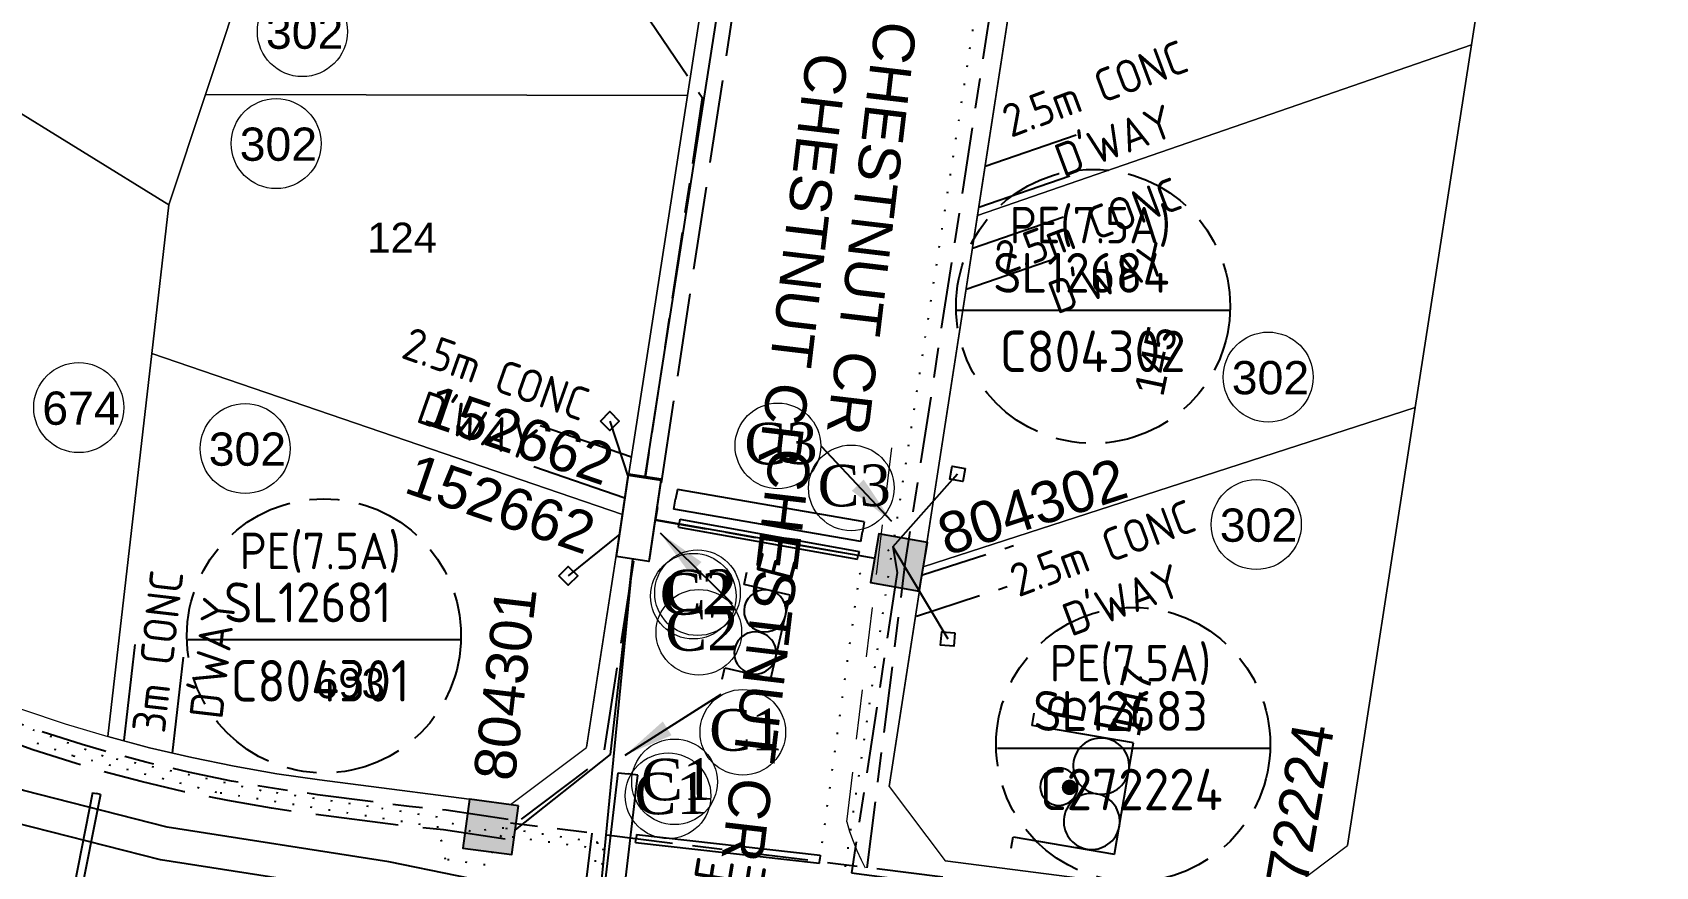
# Model space of a CAD drawing. Header units: metres. Extents: x 298351 to 299301, y 6265099 to 6266102.
# Drawn here: x 298873.7 to 298971.4, y 6265580.7 to 6265630.9 of the extents above; entities that cross this region are included whole.
import ezdxf
from ezdxf.enums import TextEntityAlignment as Align

# ---------------------------------------------------------------- set-up
doc = ezdxf.new("R2010")
doc.units = ezdxf.units.M
for name, pattern in [('Cable Exist UG', [8.2, 4, -1.2, 1.8, -1.2]), ('Cable Remove', [2, 0, -2]), ('Dash', [5, 3, -2]), ('IE Trench LV', [6.5, 5, -1.5]), ('IECLCHAINA', [8.2, 4, -1.2, 1.8, -1.2])]:
    doc.linetypes.add(name, pattern=pattern)
doc.layers.get('0').update_dxf_attribs({"color": 6})
for name, color, linetype, lineweight in [('Cadastre Developer_SP_EXT', 9, 'Continuous', 5), ('Cadastre Land Parcels_SP_EXT', 9, 'Continuous', 5), ('Cadastre Roads_SP_EXT', 9, 'Continuous', 5)]:
    doc.layers.add(name, color=color, linetype=linetype, lineweight=lineweight)
for name, color, linetype in [('Duct_SP_NEW', 2, 'Continuous'), ('Equip_SL_EXT', 7, 'Continuous'), ('Mains_LV_EXT', 7, 'Continuous'), ('Mains_LV_New_T28', 2, 'Continuous'), ('Mains_LV_NEW_T84', 2, 'Continuous'), ('Mains_SL_EXT', 7, 'Continuous'), ('Notes_LV_MISC', 7, 'Continuous'), ('NOTES_SL_EXT', 7, 'Continuous'), ('Notes_SL_MISC', 7, 'Continuous'), ('Notes_SP_EXT', 7, 'Continuous'), ('Notes_SP_MISC', 7, 'Continuous'), ('Services_SP_EXT', 7, 'Continuous'), ('SupportsUG_SP_LV_NEW', 2, 'Continuous'), ('SupportsUG_SP_LV_SL_EXT', 7, 'Continuous'), ('Trench_SP_NEW', 2, 'Continuous'), ('UG_Details_SP_MISC', 7, 'Continuous')]:
    doc.layers.add(name, color=color, linetype=linetype)
doc.layers.add('Features_HIDE', color=1, linetype='Continuous', plot=False)
doc.layers.get('0').freeze()
doc.layers.get('Features_HIDE').off()
doc.styles.add('COLUMN_LABEL', font='arial.ttf')
doc.styles.add('iecISOCP', font='isocp.shx')
doc.styles.add('iecNAME', font='times.ttf')
doc.styles.add('iecRoadName', font='arial.ttf', dxfattribs={"height": 3.5})
doc.styles.add('POLE_LABEL', font='arial.ttf')
doc.styles.get("Standard").update_dxf_attribs({"font": 'arial.ttf'})
doc.linetypes.add('IECLCABD1', pattern='A,5.25,-0.1,["o",Standard,S=2,R=0,X=1.5,Y=-0.7],-4', length=9.35)
doc.linetypes.add('IECLCABV1', pattern='A,7.2,-0.45,["V",Standard,S=1.5,R=0,X=0,Y=-0.7],-1.8', length=9.45)
doc.linetypes.add('IECLCABX1', pattern='A,7,-0.25,["x",Standard,S=2,R=0,X=0.2,Y=-0.8],-2.1', length=9.35)
doc.dimstyles.new('UGT1', dxfattribs={"dimtxt": 2.5, "dimasz": 2, "dimexe": 1.25, "dimexo": 0.625, "dimgap": 1, "dimtad": 1, "dimjust": 1, "dimlfac": 1000, "dimtxsty": 'iecISOCP', "dimblk1": 'M05', "dimblk2": 'NONE', "dimsah": 1, "dimcen": 0, "dimse1": 1, "dimse2": 1, "dimadec": 0, "dimazin": 0, "dimtfac": 1, "dimtmove": 0, "dimatfit": 3, "dimfxl": 1, "dimarcsym": 0})

# ---------------------------------------------------------------- blocks, each defined once
blk = doc.blocks.new('COLUMN_EXT')
blk.add_hatch(color=256).paths.add_polyline_path([(-1.485, 1.485), (-1.485, -1.485), (1.485, -1.485), (1.485, 1.485)])
blk.add_lwpolyline([(-1.485, -1.485), (1.485, -1.485), (1.485, 1.485), (-1.485, 1.485)], close=True)
for tag, height, style, flags, p in [('ASSET_NUM', 2.5, 'COLUMN_LABEL', 8, (2, 2)), ('STRUCTURE_PLANT_NUMBER', 0.2, 'POLE_LABEL', 9, (1.813, 0.031)), ('STREET_CODE', 0.2, 'COLUMN_LABEL', 9, (1.813, -0.2))]:
    blk.add_attdef(tag, text='', height=height, dxfattribs=dict(style=style, flags=flags)).set_placement(p, align=Align.MIDDLE_LEFT)
at = {"flags": 9}
for tag, p in [('OWNED_BY', (1.813, -0.6)), ('STATE', (1.813, -0.8)), ('COLUMN_TYPE', (1.813, -0.4)), ('USAGE', (1.813, -1)), ('STREETNAME', (1.813, -1.6)), ('SUBURB', (1.813, -1.8)), ('LEGEND', (1.813, -1.2)), ('LOCATION', (1.813, -1.4)), ('NOTES', (1.813, -2))]:
    blk.add_attdef(tag, text='', height=0.2, dxfattribs=at).set_placement(p, align=Align.MIDDLE_LEFT)
at = {"flags": 1}
blk.add_attdef('Z', (1.813, -2.351), '', height=0.2, dxfattribs=at)
blk = doc.blocks.new('CCP_EXT')
at = {"flags": 9}
for tag, p in [('STATE', (0, -1.8)), ('USAGE', (0, -1.2)), ('LEGEND', (0, -1.4)), ('LIFE_SUPPORT', (0, -1.6)), ('NOTES', (0, -2))]:
    blk.add_attdef(tag, text='', height=0.2, dxfattribs=at).set_placement(p, align=Align.MIDDLE_LEFT)
blk.add_wipeout([(0, 0.566), (0.566, 0), (0, -0.566), (-0.566, 0)])
blk.add_lwpolyline([(-0.566, 0), (0, 0.566), (0.566, 0), (0, -0.566), (-0.566, 0)])
at = {"flags": 1}
blk.add_attdef('Z', (0, 0), '', height=0.2, dxfattribs=at)
at = {"flags": 9}
for tag, p in [('CCP_TYPE', (0, 0)), ('OPERATING_VOLTAGE', (0, -0.6)), ('ORIENTATION', (0, -0.8)), ('OWNED_BY', (0, -1)), ('CONSTRUCTED_VOLTAGE', (0, -0.2)), ('NO_PHASES', (0, -0.4))]:
    blk.add_attdef(tag, text='', height=0.2, dxfattribs=at).set_placement(p, align=Align.MIDDLE_LEFT)
blk = doc.blocks.new('d221')
at = {"layer": 'Notes_SP_EXT', "color": 1}
for p, q in [((298834.428, 6265877.275), (298834.888, 6265877.275)), ((298834.889, 6265877.275), (298834.879, 6265873.193)), ((298839.421, 6265874.31), (298839.426, 6265877.263)), ((298839.428, 6265877.263), (298839.928, 6265877.262)), ((298839.419, 6265873.185), (298839.421, 6265874.31)), ((298834.879, 6265873.193), (298839.419, 6265873.185))]:
    blk.add_line(p, q, dxfattribs=at)
for points in [[(298835.193, 6265876.285, 1), (298836.881, 6265876.282, 1)], [(298837.458, 6265876.28, 1), (298839.146, 6265876.277, 1)], [(298834.901, 6265874.317, 1), (298837.151, 6265874.313, 1)], [(298837.151, 6265874.313, 1), (298839.401, 6265874.309, 1)]]:
    blk.add_lwpolyline(points, format="xyb", close=True, dxfattribs=at)
at = {"layer": 'Notes_SP_MISC', "linetype": 'Continuous', "char_height": 1.5, "width": 1.93709, "attachment_point": 5, "rotation": 358.65917, "style": 'iecISOCP'}
for s, insert in [('E', (298840.623, 6265876.311)), ('F', (298840.59, 6265874.254))]:
    blk.add_mtext(s, dxfattribs=dict(at, insert=insert))
blk = doc.blocks.new('d2212')
at = {"layer": 'Notes_SP_EXT', "color": 1}
for p, q in [((298848.042, 6265874.283), (298848.502, 6265874.285)), ((298848.507, 6265874.285), (298848.511, 6265872.388)), ((298851.946, 6265873.521), (298851.942, 6265874.293)), ((298851.943, 6265874.293), (298852.443, 6265874.295)), ((298851.951, 6265872.396), (298851.946, 6265873.521)), ((298848.511, 6265872.384), (298851.951, 6265872.392))]:
    blk.add_line(p, q, dxfattribs=at)
for points in [[(298848.522, 6265873.233, 1), (298850.21, 6265873.23, 1)], [(298850.257, 6265873.233, 1), (298851.944, 6265873.23, 1)]]:
    blk.add_lwpolyline(points, format="xyb", close=True, dxfattribs=at)
at = {"layer": 'Notes_SP_MISC', "linetype": 'Continuous', "insert": (298852.94, 6265873.193), "char_height": 1.5, "width": 1.93709, "attachment_point": 5, "rotation": 358.65917, "style": 'iecISOCP'}
blk.add_mtext('E', dxfattribs=at)
blk = doc.blocks.new('D12')
at = {"layer": 'Notes_SP_EXT'}
blk.add_hatch(color=256, dxfattribs=at).paths.add_polyline_path([(298964.659, 6265591.366, 0.398417), (298964.423, 6265590.769, 0.009417), (298964.438, 6265590.736, 0.4071), (298965.053, 6265590.519, 1)])
at = {"layer": 'Notes_SP_EXT', "color": 1}
for p, q in [((298960.662, 6265593.801), (298961.353, 6265593.8)), ((298961.353, 6265593.8), (298961.337, 6265587.6)), ((298968.146, 6265587.587), (298968.162, 6265593.787)), ((298968.162, 6265593.787), (298968.912, 6265593.785)), ((298961.335, 6265587.6), (298968.145, 6265587.587))]:
    blk.add_line(p, q, dxfattribs=at)
for points in [[(298963.666, 6265591.575, 1), (298965.916, 6265591.586, 1)], [(298961.368, 6265589.287, 1), (298964.743, 6265589.28, 1)], [(298964.743, 6265589.28, 1), (298968.118, 6265589.273, 1)]]:
    blk.add_lwpolyline(points, format="xyb", close=True, dxfattribs=at)
at = {"layer": 'Notes_SP_MISC', "linetype": 'Continuous', "char_height": 2.25, "width": 2.90564, "attachment_point": 5, "rotation": 358.87989, "style": 'iecISOCP'}
for s, insert in [('B', (298969.585, 6265591.883)), ('D', (298969.431, 6265589.001))]:
    blk.add_mtext(s, dxfattribs=dict(at, insert=insert))
blk = doc.blocks.new('PILLAR_NEW')
for tag, height, flags, p in [('ASSET_NUM', 2.5, 8, (2, 4)), ('STREET_CODE', 0.2, 9, (1.5, 2)), ('OWNED_BY', 0.2, 9, (1.5, 1.8))]:
    blk.add_attdef(tag, text='', height=height, dxfattribs=dict(flags=flags)).set_placement(p, align=Align.MIDDLE_LEFT)
blk.add_wipeout([(-2.475, 0.99), (2.475, 0.99), (2.475, -0.99), (-2.475, -0.99)])
at = {"lineweight": -3}
blk.add_lwpolyline([(-2.475, 0.99), (2.475, 0.99), (2.475, -0.99), (-2.475, -0.99)], close=True, dxfattribs=at)
for tag, flags, p in [('OPERATED_BY', 9, (1.5, 1.6)), ('STATE', 9, (1.5, 1.2)), ('SUPPORT_TYPE', 9, (1.5, 1)), ('MAINTAINED_BY', 9, (1.5, 1.4)), ('SUBURB', 9, (1.5, 0.2)), ('STREETNAME', 9, (1.5, 0)), ('USAGE', 9, (1.5, 0.8)), ('LEGEND', 9, (1.5, 0.6)), ('PARENT', 9, (1.5, 0.4)), ('Z', 1, (1.5, -0.6)), ('LOCATION', 9, (1.5, -0.2)), ('NOTES', 9, (1.5, -0.4))]:
    blk.add_attdef(tag, text='', height=0.2, dxfattribs=dict(flags=flags)).set_placement(p, align=Align.MIDDLE_LEFT)
blk = doc.blocks.new('_None')
blk = doc.blocks.new('M05')
blk.add_hatch(color=256).paths.add_polyline_path([(-2, 0), (-0.701, -0.75), (-0.701, 0.75)])
at = {"color": 1}
blk.add_lwpolyline([(-0.701, 0.75), (-0.701, -0.75), (-2, 0)], close=True, dxfattribs=at)

msp = doc.modelspace()

# ---------------------------------------------------------------- linework, layer by layer
at = {"layer": 'Cadastre Developer_SP_EXT', "linetype": 'Dash'}
msp.add_lwpolyline([(298922.749, 6265583.382), (298925.46, 6265605.894)], dxfattribs=at)
msp.add_lwpolyline([(298928.489, 6265575.754, -0.192467), (298922.749, 6265583.382)], format="xyb", dxfattribs=at)
at = {"layer": 'Cadastre Land Parcels_SP_EXT', "linetype": 'Continuous'}
for points in [[(298881.952, 6265620.519), (298884.155, 6265627.162), (298892.189, 6265651.392), (298890.876, 6265652.117), (298889.586, 6265652.884), (298879.339, 6265659.2), (298863.013, 6265632.195), (298871.526, 6265626.947), (298881.952, 6265620.519)], [(298912.004, 6265645.708), (298906.905, 6265646.5), (298904.987, 6265646.839), (298903.085, 6265647.257), (298901.203, 6265647.754), (298899.342, 6265648.33), (298897.507, 6265648.983), (298895.702, 6265649.711), (298893.927, 6265650.515), (298892.189, 6265651.392), (298884.155, 6265627.162), (298913.168, 6265627.115), (298915.342, 6265641.146), (298912.004, 6265645.708)], [(298960.358, 6265630.156), (298963.616, 6265651.2), (298934.014, 6265641.817), (298933.3, 6265637.197), (298930.625, 6265619.883), (298960.358, 6265630.156)], [(298956.976, 6265608.322), (298960.358, 6265630.156), (298930.625, 6265619.883), (298928.321, 6265604.967), (298927.358, 6265598.737), (298956.976, 6265608.322)], [(298881.952, 6265620.519), (298871.526, 6265626.947), (298856.164, 6265598.238), (298858.479, 6265596.861), (298860.832, 6265595.554), (298863.226, 6265594.322), (298865.656, 6265593.163), (298868.121, 6265592.079), (298870.618, 6265591.07), (298873.145, 6265590.139), (298875.698, 6265589.285), (298878.277, 6265588.511), (298880.928, 6265611.58), (298881.952, 6265620.519)], [(298913.168, 6265627.115), (298884.155, 6265627.162), (298881.952, 6265620.519), (298880.928, 6265611.58), (298909.256, 6265601.87), (298913.168, 6265627.115)], [(298909.256, 6265601.87), (298880.928, 6265611.58), (298878.277, 6265588.511), (298880.791, 6265587.839), (298883.323, 6265587.241), (298885.872, 6265586.719), (298888.436, 6265586.271), (298891.012, 6265585.9), (298902.504, 6265584.416), (298907.086, 6265587.859), (298909.256, 6265601.87)], [(298952.89, 6265581.943), (298956.976, 6265608.322), (298927.358, 6265598.737), (298925.312, 6265585.498), (298928.666, 6265581.033), (298948.311, 6265578.501), (298952.89, 6265581.943)]]:
    msp.add_lwpolyline(points, close=True, dxfattribs=at)
at = {"layer": 'Cadastre Land Parcels_SP_EXT'}
for centre in [(298889.983, 6265630.952), (298888.404, 6265624.21), (298948.12, 6265610.153), (298876.522, 6265608.316), (298886.538, 6265605.85), (298947.402, 6265601.274)]:
    msp.add_circle(centre, 2.709, dxfattribs=at)
at = {"layer": 'Cadastre Roads_SP_EXT', "linetype": 'Continuous'}
for points in [[(298973.274, 6265713.509), (298970.201, 6265693.714), (298966.876, 6265672.245), (298963.616, 6265651.2), (298960.358, 6265630.156), (298956.976, 6265608.322), (298952.89, 6265581.943), (298952.89, 6265581.943)], [(298902.504, 6265584.416), (298902.504, 6265584.416), (298891.012, 6265585.9), (298888.436, 6265586.271), (298885.872, 6265586.719), (298883.323, 6265587.241), (298880.791, 6265587.839), (298878.277, 6265588.511)], [(298948.311, 6265578.501), (298948.311, 6265578.501), (298928.666, 6265581.033)]]:
    msp.add_lwpolyline(points, dxfattribs=at)
at = {"layer": 'Duct_SP_NEW'}
for p, q in [((298912.554, 6265603.387), (298912.451, 6265602.795)), ((298923.799, 6265601.432), (298912.554, 6265603.387)), ((298912.349, 6265602.204), (298912.451, 6265602.795)), ((298923.593, 6265600.249), (298912.349, 6265602.204)), ((298923.799, 6265601.432), (298923.696, 6265600.84)), ((298923.593, 6265600.249), (298923.696, 6265600.84)), ((298906.082, 6265561.6), (298908.991, 6265586.329)), ((298908.991, 6265586.329), (298909.587, 6265586.259)), ((298907.274, 6265561.46), (298910.183, 6265586.189)), ((298910.183, 6265586.189), (298909.587, 6265586.259))]:
    msp.add_line(p, q, dxfattribs=at)
at = {"layer": 'Mains_LV_EXT', "linetype": 'Cable Remove', "ltscale": 0.5}
msp.add_lwpolyline([(298908.947, 6265561.546), (298915.155, 6265560.197), (298919.455, 6265558.907), (298925.517, 6265599.937)], dxfattribs=at)
at = {"layer": 'Mains_LV_NEW_T84', "color": 2, "linetype": 'IECLCABX1', "flags": 128}
for points in [[(298902.158, 6265552.502), (298903.414, 6265579.289), (298903.414, 6265579.289), (298903.414, 6265579.289), (298903.414, 6265579.289), (298895.189, 6265580.964), (298881.847, 6265583.057), (298873.2, 6265585.259), (298864.999, 6265588.124), (298857.895, 6265591.447), (298847.638, 6265597.282)], [(298900.154, 6265552.303), (298901.191, 6265577.701), (298894.834, 6265578.995), (298881.444, 6265581.095), (298872.622, 6265583.342), (298864.244, 6265586.269)]]:
    msp.add_lwpolyline(points, dxfattribs=at)
at = {"layer": 'Mains_SL_EXT', "linetype": 'Cable Remove', "ltscale": 0.5}
for points in [[(298900.094, 6265582.801), (298898.115, 6265583.653), (298893.969, 6265584.307), (298887.495, 6265585.253), (298877.99, 6265587.338), (298867.799, 6265591.124), (298859.125, 6265595.292), (298851.319, 6265599.673), (298851.319, 6265599.673)], [(298912.012, 6265552.836), (298917.892, 6265559.203), (298919.869, 6265571.912), (298920.824, 6265578.848), (298923.525, 6265598.294), (298925.517, 6265599.937)], [(298911.683, 6265553), (298909.582, 6265558.279), (298904.935, 6265559.136), (298907.766, 6265582.125), (298902.116, 6265582.998), (298900.094, 6265582.801)]]:
    msp.add_lwpolyline(points, dxfattribs=at)
at = {"layer": 'Notes_LV_MISC', "lineweight": 0}
for centre in [(298923.023, 6265603.481), (298912.386, 6265585.787)]:
    msp.add_circle(centre, 2.577, dxfattribs=at)
at = {"layer": 'Notes_SL_MISC', "color": 7, "linetype": 'Continuous'}
for p, q in [((298929.407, 6265614.188), (298945.78, 6265614.188)), ((298883.109, 6265594.349), (298899.481, 6265594.349)), ((298931.82, 6265587.812), (298948.192, 6265587.812))]:
    msp.add_line(p, q, dxfattribs=at)
at = {"layer": 'Notes_SL_MISC', "color": 7, "linetype": 'IECLCHAINA'}
for centre in [(298937.58, 6265614.41), (298939.992, 6265588.034)]:
    msp.add_circle(centre, 8.25, dxfattribs=at)
at = {"layer": 'Notes_SL_MISC', "lineweight": 0}
msp.add_circle((298911.996, 6265584.945), 2.577, dxfattribs=at)
at = {"layer": 'Notes_SP_EXT', "color": 7}
for p, q in [((298931.083, 6265622.848), (298936.565, 6265624.742)), ((298930.702, 6265620.377), (298936.184, 6265622.271)), ((298930.32, 6265617.906), (298935.802, 6265619.8)), ((298929.938, 6265615.436), (298935.42, 6265617.33)), ((298879.25, 6265588.281), (298879.915, 6265594.048)), ((298882.156, 6265587.517), (298882.82, 6265593.283))]:
    msp.add_line(p, q, dxfattribs=at)
at = {"layer": 'Notes_SP_EXT', "lineweight": 0}
for centre in [(298918.608, 6265606.01), (298913.848, 6265594.79), (298916.496, 6265588.77)]:
    msp.add_circle(centre, 2.577, dxfattribs=at)
at = {"layer": 'Notes_SP_MISC', "color": 7, "linetype": 'Cable Exist UG'}
for p, q in [((298927.315, 6265598.238), (298932.787, 6265600.009)), ((298926.944, 6265595.765), (298932.415, 6265597.537))]:
    msp.add_line(p, q, dxfattribs=at)
at = {"layer": 'Services_SP_EXT', "linetype": 'IECLCHAINA'}
msp.add_lwpolyline([(298910.911, 6265631.609), (298914.055, 6265626.976)], dxfattribs=at)
at = {"layer": 'Trench_SP_NEW', "color": 4, "linetype": 'IE Trench LV', "flags": 128}
for points in [[(298902.192, 6265582.339), (298898.487, 6265582.896), (298896.288, 6265583.101), (298890.728, 6265583.819), (298888.116, 6265584.195), (298885.493, 6265584.653), (298882.871, 6265585.19), (298880.277, 6265585.803), (298877.704, 6265586.49), (298876.368, 6265586.891), (298873.751, 6265587.722), (298869.871, 6265589.107), (298867.295, 6265590.148), (298863.542, 6265591.844), (298861.067, 6265593.071), (298858.632, 6265594.373), (298855.066, 6265596.447), (298852.655, 6265598.004), (298840.881, 6265605.194), (298839.316, 6265606.159), (298831.868, 6265610.751), (298824.42, 6265615.342), (298815.695, 6265620.722), (298806.979, 6265626.096), (298799.485, 6265630.614), (298789.825, 6265636.681), (298788.135, 6265643.804), (298789.163, 6265645.688), (298789.8, 6265647.181), (298790.184, 6265648.518), (298790.492, 6265650.439), (298790.549, 6265651.823), (298790.379, 6265653.708), (298789.838, 6265655.851), (298789.007, 6265657.788), (298788.411, 6265658.815), (298787.744, 6265659.765), (298787.187, 6265660.429), (298784.972, 6265662.414), (298784.189, 6265662.919), (298757.666, 6265679.266), (298729.81, 6265696.356), (298728.565, 6265696.882), (298728.138, 6265697.05), (298725.743, 6265697.541), (298724.898, 6265697.617), (298722.611, 6265697.537), (298720.574, 6265697.14), (298719.638, 6265696.846)], [(298917.219, 6265640.863), (298911.248, 6265601.606)], [(298903.165, 6265583.537), (298907.747, 6265586.98)]]:
    msp.add_lwpolyline(points, dxfattribs=at)
at = {"layer": 'UG_Details_SP_MISC'}
for p, q in [((298912.618, 6265601.125), (298912.66, 6265601.361)), ((298912.618, 6265601.125), (298923.406, 6265599.187)), ((298912.703, 6265601.598), (298912.66, 6265601.361)), ((298912.703, 6265601.598), (298923.49, 6265599.659)), ((298923.406, 6265599.187), (298923.448, 6265599.423)), ((298923.49, 6265599.659), (298923.448, 6265599.423)), ((298877.357, 6265585.126), (298873.891, 6265567.717)), ((298877.828, 6265585.032), (298874.362, 6265567.624)), ((298877.357, 6265585.126), (298877.592, 6265585.079)), ((298877.828, 6265585.032), (298877.592, 6265585.079)), ((298910.045, 6265582.131), (298910.071, 6265582.369)), ((298910.098, 6265582.608), (298910.071, 6265582.369)), ((298910.098, 6265582.608), (298921.157, 6265581.362)), ((298910.045, 6265582.131), (298921.103, 6265580.885)), ((298921.103, 6265580.885), (298921.13, 6265581.123)), ((298921.157, 6265581.362), (298921.13, 6265581.123))]:
    msp.add_line(p, q, dxfattribs=at)
at = {"layer": 'UG_Details_SP_MISC', "color": 7, "linetype": 'Cable Exist UG', "flags": 128}
for points in [[(298902.371, 6265583.526), (298898.632, 6265584.087), (298896.421, 6265584.294), (298890.89, 6265585.008), (298888.305, 6265585.381), (298885.716, 6265585.832), (298883.129, 6265586.362), (298880.57, 6265586.966), (298878.032, 6265587.645), (298876.722, 6265588.038), (298874.134, 6265588.859), (298870.298, 6265590.229), (298867.767, 6265591.251), (298864.056, 6265592.929), (298861.617, 6265594.138), (298859.217, 6265595.421), (298855.693, 6265597.471), (298853.293, 6265599.02), (298841.509, 6265606.217), (298839.946, 6265607.181), (298832.497, 6265611.772), (298825.049, 6265616.363), (298816.325, 6265621.743), (298807.603, 6265627.121), (298800.114, 6265631.636), (298790.879, 6265637.436), (298789.409, 6265643.633), (298790.244, 6265645.164), (298790.933, 6265646.778), (298791.357, 6265648.257), (298791.688, 6265650.319), (298791.751, 6265651.852), (298791.566, 6265653.91), (298790.978, 6265656.237), (298790.081, 6265658.328), (298789.423, 6265659.462), (298788.696, 6265660.496), (298788.052, 6265661.265), (298785.702, 6265663.372), (298784.829, 6265663.935), (298758.295, 6265680.288), (298730.36, 6265697.426), (298729.018, 6265697.993), (298728.48, 6265698.204), (298725.918, 6265698.73), (298724.931, 6265698.819), (298722.475, 6265698.733), (298720.279, 6265698.305), (298719.279, 6265697.991)], [(298914.055, 6265626.976), (298910.259, 6265601.755)], [(298910.343, 6265601.702), (298924.433, 6265599.252)], [(298928.54, 6265580.041), (298902.509, 6265583.303)], [(298907.399, 6265582.69), (298904.76, 6265560.478)]]:
    msp.add_lwpolyline(points, dxfattribs=at)

# ---------------------------------------------------------------- block references
at = {"layer": 'Features_HIDE', "color": 7, "linetype": 'Cable Exist UG', "xscale": 1.5, "yscale": 1.5, "zscale": 1.5}
for name, p, rotation in [('d2212', (9347594.126, 3684891.547), 76.81237661430627), ('d221', (9545373.138, 4521545.232), 82.04911388842963)]:
    msp.add_blockref(name, p, dxfattribs=dict(at, rotation=rotation))
at = {"layer": 'Features_HIDE', "color": 7, "linetype": 'Cable Exist UG', "rotation": 80.42099961123337}
msp.add_blockref('D12', (6427416.605, 4928148.614), dxfattribs=at)
at = {"layer": 'SupportsUG_SP_LV_SL_EXT'}
ref = msp.add_blockref('COLUMN_EXT', (298925.895, 6265598.991), dxfattribs=dict(at, rotation=80.13724224779762))
ref.add_attrib('ASSET_NUM', '804302', dxfattribs={"layer": '0', "height": 2.5, "rotation": 18, "style": 'COLUMN_LABEL'}).set_placement((298928.372, 6265600.559), align=Align.MIDDLE_LEFT)
ref = msp.add_blockref('COLUMN_EXT', (298901.317, 6265583.072), dxfattribs=dict(at, rotation=172.4618441735296))
ref.add_attrib('ASSET_NUM', '804301', dxfattribs={"layer": '0', "height": 2.5, "rotation": 83.36724, "style": 'COLUMN_LABEL'}).set_placement((298901.51, 6265585.907), align=Align.MIDDLE_LEFT)
ref = msp.add_blockref('COLUMN_EXT', (298945.641, 6265577.236), dxfattribs=dict(at, rotation=171.8867149722844))
ref.add_attrib('ASSET_NUM', '272224', dxfattribs={"layer": '0', "height": 2.5, "rotation": 80.13744, "style": 'COLUMN_LABEL'}).set_placement((298947.641, 6265577.986), align=Align.TOP_LEFT)

# ---------------------------------------------------------------- texts
at = {"layer": 'Cadastre Land Parcels_SP_EXT'}
for s, height, p in [('302', 2, (298887.789, 6265629.917)), ('302', 2, (298886.21, 6265623.175)), ('124', 1.8, (298893.892, 6265617.649)), ('302', 2, (298945.925, 6265609.118)), ('674', 2, (298874.328, 6265607.281)), ('302', 2, (298884.344, 6265604.815)), ('302', 2, (298945.207, 6265600.239)), ('693', 1.8, (298890.749, 6265590.821))]:
    msp.add_text(s, height=height, dxfattribs=at).set_placement(p)
for s, rotation, p in [('145', 78.07255, (298941.788, 6265608.903)), ('147', 78.07126, (298940.36, 6265588.396))]:
    msp.add_text(s, height=1.8, rotation=rotation, dxfattribs=at).set_placement(p)
at = {"layer": 'Cadastre Roads_SP_EXT', "color": 1}
msp.add_text('CHESTNUT CR', height=2.5, rotation=263.23338, dxfattribs=at).set_placement((298924.492, 6265631.68))
at = {"layer": 'Notes_LV_MISC', "color": 1}
msp.add_text('CHESTNUT CR', height=2.5, rotation=263.23338, dxfattribs=at).set_placement((298920.356, 6265629.781))
at = {"layer": 'Notes_LV_MISC', "style": 'iecNAME'}
for s, p in [('C3', (298921.01, 6265602.357)), ('C1', (298910.373, 6265584.663))]:
    msp.add_text(s, height=2.5, rotation=0.56706, dxfattribs=at).set_placement(p)
at = {"layer": 'NOTES_SL_EXT', "char_height": 2.2, "width": 5.05471, "attachment_point": 1, "style": 'iecRoadName'}
for insert in [(298932.564, 6265620.402), (298886.21, 6265600.785), (298934.976, 6265594.027)]:
    msp.add_mtext('{\\Fisocp|c0;PE(7.5A)}', dxfattribs=dict(at, insert=insert))
at = {"layer": 'Notes_SL_MISC', "color": 1}
msp.add_text('CHESTNUT CR', height=2.5, rotation=263.23338, dxfattribs=at).set_placement((298918.152, 6265605.98))
at = {"layer": 'Notes_SL_MISC', "style": 'iecNAME'}
for s, p in [('C2', (298911.508, 6265595.839)), ('C1', (298909.983, 6265583.821))]:
    msp.add_text(s, height=2.5, rotation=0.56706, dxfattribs=at).set_placement(p)
at = {"layer": 'Notes_SL_MISC', "width": 13.64263, "attachment_point": 1, "style": 'iecRoadName'}
for s, insert, char_height in [('{\\Fisocp|c0;SL12684}', (298931.563, 6265617.629), 2.4), ('{\\Fisocp|c0;C804302}', (298931.961, 6265612.953), 2.5), ('{\\Fisocp|c0;SL12681}', (298885.265, 6265597.79), 2.4), ('{\\Fisocp|c0;C804301}', (298885.662, 6265593.114), 2.5), ('{\\Fisocp|c0;SL12683}', (298933.976, 6265591.253), 2.4), ('{\\Fisocp|c0;C272224}', (298934.374, 6265586.577), 2.5)]:
    msp.add_mtext(s, dxfattribs=dict(at, insert=insert, char_height=char_height))
at = {"layer": 'Notes_SP_EXT', "style": 'iecNAME'}
for s, p in [('C3', (298916.596, 6265604.886)), ('C2', (298911.835, 6265593.666)), ('C1', (298914.484, 6265587.646))]:
    msp.add_text(s, height=2.5, rotation=0.56706, dxfattribs=at).set_placement(p)
at = {"layer": 'Notes_SP_EXT', "lineweight": 0, "char_height": 2, "width": 15.06754, "attachment_point": 5, "style": 'iecISOCP'}
for s, insert, rotation in [("2.5m CONC D'WAY", (298938.271, 6265625.951), 20.5834), ("2.5m CONC D'WAY", (298937.882, 6265617.689), 20.5834), ("2.5m CONC D'WAY", (298938.732, 6265598.289), 20.5834), ("3m CONC D'WAY", (298882.935, 6265593.444), 83.35749)]:
    msp.add_mtext(s, dxfattribs=dict(at, insert=insert, rotation=rotation))

# ---------------------------------------------------------------- leaders
at = {"layer": 'Notes_SP_EXT', "lineweight": 0}
for points in [[(298925.468, 6265601.457), (298921.235, 6265605.969)], [(298909.41, 6265587.396), (298915.197, 6265591.068)]]:
    msp.add_leader(points, dimstyle='UGT1', override={"dimasz": 3, "dimgap": 1, "dimtad": 0}, dxfattribs=at)

# ---------------------------------------------------------------- next in the draw order: block references
at = {"layer": 'Services_SP_EXT'}
for p in [(298908.488, 6265607.506), (298905.991, 6265598.188)]:
    msp.add_blockref('CCP_EXT', p, dxfattribs=at)
for p, rotation in [((298929.416, 6265604.329), 214.4519345386877), ((298928.834, 6265594.389), 220.5485934840742)]:
    msp.add_blockref('CCP_EXT', p, dxfattribs=dict(at, rotation=rotation))

# ---------------------------------------------------------------- next in the draw order: linework, layer by layer
at = {"layer": 'Cadastre Roads_SP_EXT', "linetype": 'Continuous'}
for points in [[(298915.281, 6265640.75), (298913.168, 6265627.115), (298909.256, 6265601.87), (298907.089, 6265587.881)], [(298925.312, 6265585.498), (298928.321, 6265604.967), (298933.3, 6265637.197)]]:
    msp.add_lwpolyline(points, dxfattribs=at)
at = {"layer": 'Mains_LV_EXT', "linetype": 'Cable Remove', "ltscale": 0.5}
for points in [[(298932.01, 6265641.957), (298925.517, 6265599.937)], [(298904.814, 6265557.93), (298908.155, 6265581.7), (298901.941, 6265582.549), (298900.994, 6265580.783), (298898.6, 6265581.112), (298898.182, 6265583.048), (298884.84, 6265585.141), (298876.193, 6265587.343), (298867.992, 6265590.208), (298860.888, 6265593.531), (298847.391, 6265601.211)]]:
    msp.add_lwpolyline(points, dxfattribs=at)
at = {"layer": 'Mains_SL_EXT', "linetype": 'Cable Remove', "ltscale": 0.5}
msp.add_lwpolyline([(298932.01, 6265641.957), (298925.517, 6265599.937)], dxfattribs=at)
at = {"layer": 'Mains_SL_EXT', "linetype": 'Cable Exist UG'}
msp.add_lwpolyline([(298925.517, 6265599.937), (298925.786, 6265598.389), (298923.046, 6265580.313), (298944.012, 6265577.543), (298945.511, 6265576.934)], dxfattribs=at)
at = {"layer": 'Services_SP_EXT'}
for points in [[(298908.488, 6265607.506), (298910.383, 6265601.734)], [(298925.517, 6265599.937), (298929.416, 6265604.329)], [(298910.343, 6265601.702), (298905.991, 6265598.188)], [(298925.517, 6265599.937), (298928.834, 6265594.389)]]:
    msp.add_lwpolyline(points, dxfattribs=at)
at = {"layer": 'UG_Details_SP_MISC', "color": 7, "linetype": 'Cable Exist UG', "flags": 128}
msp.add_lwpolyline([(298923.979, 6265580.613), (298926.271, 6265598.904), (298929.538, 6265620.051), (298932.213, 6265637.365), (298932.926, 6265641.985), (298935.136, 6265656.287), (298936.254, 6265663.525), (298939.009, 6265681.345), (298939.388, 6265684.17), (298939.797, 6265688.276), (298940.009, 6265692.391), (298940.033, 6265695.905), (298939.927, 6265699.437), (298939.657, 6265702.964)], dxfattribs=at)

# ---------------------------------------------------------------- next in the draw order: block references
at = {"layer": 'SupportsUG_SP_LV_NEW'}
ref = msp.add_blockref('PILLAR_NEW', (298910.235, 6265601.725), dxfattribs=dict(at, rotation=81.57817477120237))
ref.add_attrib('ASSET_NUM', '152662', dxfattribs={"height": 2.5, "rotation": 341}).set_placement((298896.409, 6265604.422), align=Align.MIDDLE_LEFT)

# ---------------------------------------------------------------- next in the draw order: linework, layer by layer
at = {"layer": 'Mains_LV_New_T28', "linetype": 'IECLCABV1'}
msp.add_lwpolyline([(298911.215, 6265601.58), (298924.432, 6265599.246)], dxfattribs=at)
at = {"layer": 'Mains_LV_NEW_T84', "color": 2, "linetype": 'IECLCABX1', "flags": 128}
for points in [[(298915.959, 6265638.553), (298910.598, 6265604.173)], [(298909.873, 6265599.277), (298906.45, 6265564.027), (298917.868, 6265560.905), (298916.003, 6265559.2)]]:
    msp.add_lwpolyline(points, dxfattribs=at)
at = {"layer": 'Notes_SP_EXT', "color": 7}
for p, q in [((298909.793, 6265605.333), (298904.305, 6265607.211)), ((298909.403, 6265602.864), (298903.916, 6265604.742))]:
    msp.add_line(p, q, dxfattribs=at)
at = {"layer": 'Trench_SP_NEW', "color": 4, "linetype": 'IE Trench LV', "flags": 128}
msp.add_lwpolyline([(298908.176, 6265587.713), (298909.965, 6265599.263)], dxfattribs=at)

# ---------------------------------------------------------------- next in the draw order: texts
at = {"layer": 'Notes_SP_EXT', "lineweight": 0, "insert": (298901.076, 6265608.777), "char_height": 2, "width": 15.06754, "attachment_point": 5, "rotation": 340.52711, "style": 'iecISOCP'}
msp.add_mtext("2.5m CONC D'WAY", dxfattribs=at)

# ---------------------------------------------------------------- next in the draw order: leaders
at = {"layer": 'Notes_SP_EXT', "lineweight": 0}
msp.add_leader([(298911.513, 6265600.77), (298915.849, 6265596.523)], dimstyle='UGT1', override={"dimasz": 3, "dimgap": 1, "dimtad": 0}, dxfattribs=at)

# ---------------------------------------------------------------- next in the draw order: block references
at = {"layer": 'Equip_SL_EXT'}
ref = msp.add_blockref('PILLAR_NEW', (298910.225, 6265601.648), dxfattribs=dict(at, rotation=81.57817477120237))
ref.add_attrib('ASSET_NUM', '152662', dxfattribs={"height": 2.5, "rotation": 341}).set_placement((298897.512, 6265608.575), align=Align.MIDDLE_LEFT)

# ---------------------------------------------------------------- next in the draw order: linework, layer by layer
at = {"layer": 'Notes_LV_MISC', "lineweight": 0}
msp.add_circle((298913.768, 6265597.17), 2.577, dxfattribs=at)
at = {"layer": 'Notes_SL_MISC', "color": 7, "linetype": 'IECLCABD1', "ltscale": 0.7, "flags": 128}
msp.add_lwpolyline([(298909.863, 6265599.2), (298908.506, 6265587.433), (298902.792, 6265582.894)], dxfattribs=at)
at = {"layer": 'Notes_SL_MISC', "color": 7, "linetype": 'IECLCHAINA'}
msp.add_circle((298891.281, 6265594.571), 8.25, dxfattribs=at)
at = {"layer": 'Notes_SL_MISC', "lineweight": 0}
msp.add_circle((298913.52, 6265596.963), 2.577, dxfattribs=at)

# ---------------------------------------------------------------- next in the draw order: texts
at = {"layer": 'Notes_LV_MISC', "style": 'iecNAME'}
msp.add_text('C2', height=2.5, rotation=0.56706, dxfattribs=at).set_placement((298911.755, 6265596.046))

doc.saveas('drawing.dxf')
